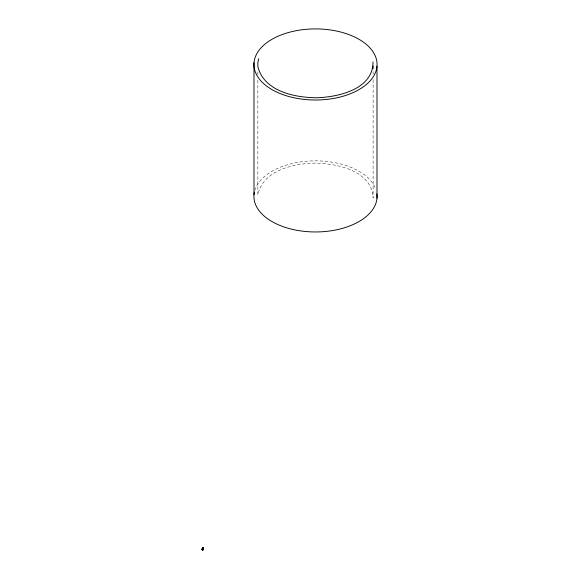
<?xml version="1.0" encoding="UTF-8"?>
<svg xmlns="http://www.w3.org/2000/svg" width="579" height="579" viewBox="0 0 579 579"><rect width="100%" height="100%" fill="white"/><g stroke="black" fill="none" stroke-linecap="round" stroke-linejoin="round"><path stroke-width="0.43" stroke-dasharray="2.9 2.17" d="M373.108 71.514L373.108 74.221M373.108 79.649L373.108 198.04C371.986 170.552 336.674 163.379 314.687 163.104C293.177 163.676 263.061 170.262 257.858 194.776L257.858 79.996M257.858 71.861L257.858 74.575M254.796 190.397A61.569 35.551 0 0 1 314.165 160.868A61.569 35.551 0 0 1 375.67 188.906"/><path stroke-width="0.87" d="M203.359 548.197L203.265 549.181L202.788 548.067M202.643 547.857C204.821 548.668 201.687 549.283 203.309 548.783M258.668 58.667L257.858 62.822L257.858 66.44M373.014 61.902C373.289 89.39 337.941 97.214 316.279 97.764C294.45 97.489 264.335 91.366 257.959 67.005M202.657 549.493L202.809 550.05L202.766 549.203C203.229 549.225 201.354 548.957 202.607 549.884M202.1 549.37L202.064 549.167M202.252 549.681L202.216 549.008M202.737 549.956L203.243 549.225L202.418 548.899M203.323 548.545L202.708 547.821C201.876 549.391 202.737 549.905 203.186 549.305M202.57 549.341L202.209 549.254L202.809 547.777L202.599 548.371M203.338 548.342C203.888 549.789 202.57 548.537 202.882 547.922M202.788 547.951L202.317 549.63M203.367 548.197L202.607 549.703M202.628 547.973L203.49 548.465M202.607 548.682L202.122 549.066M202.766 549.348L203.128 549.261M202.209 549.21L202.585 549.797M202.288 548.964L203.12 549.341M202.057 549.102L202.889 549.471M202.064 549.399L202.838 549.978M202.093 549.572L202.838 550.021M202.715 549.529L202.672 548.943M376.987 66.201A61.569 35.551 0 0 1 282.125 94.334A61.569 35.551 0 0 1 287.35 32.837A61.569 35.551 0 0 1 376.987 66.201L376.987 198.148M373.108 66.086L373.108 68.8M253.986 62.713L253.986 194.667M376.9 193.856A61.569 35.551 0 0 1 313.956 231.947A61.569 35.551 0 0 1 254.369 192.098"/></g></svg>
